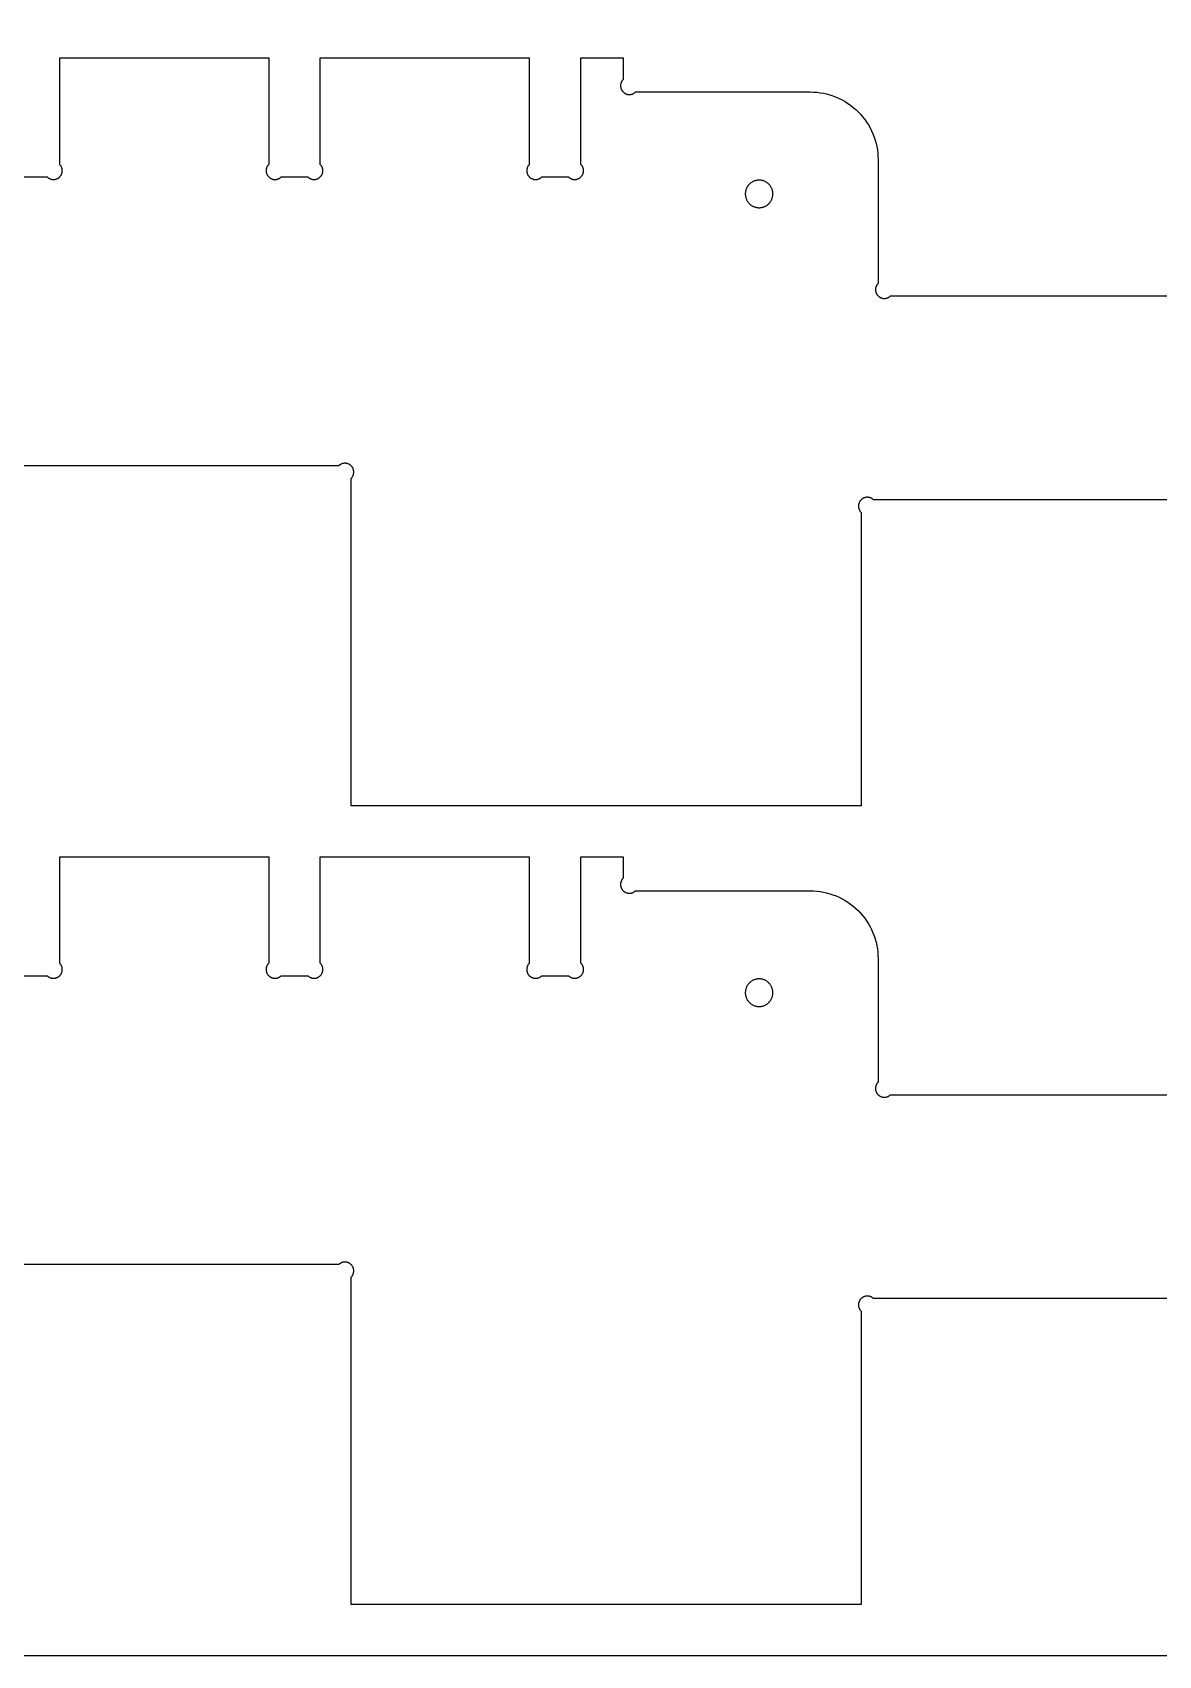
# Model space of a CAD drawing. Header units: inches. Extents: x 0 to 96, y 0 to 48.
# Drawn here: x 16.56 to 33.12, y 0 to 23.88 of the extents above; entities that cross this region are included whole.
import ezdxf

# ---------------------------------------------------------------- set-up
doc = ezdxf.new("R2010")
doc.units = ezdxf.units.IN
doc.header["$MEASUREMENT"] = 0
for name, color, linetype in [('CUT_INSIDE', 5, 'Continuous'), ('CUT_OUTSIDE', 1, 'Continuous'), ('SHEET_REF_DO_NOT_CUT', 8, 'Continuous')]:
    doc.layers.add(name, color=color, linetype=linetype)

msp = doc.modelspace()

# ---------------------------------------------------------------- linework, layer by layer
at = {"layer": 'CUT_INSIDE'}
for points in [[(27.452, 21.5199), (27.4508, 21.5298), (27.4491, 21.5396), (27.4469, 21.5493), (27.4443, 21.5589), (27.4411, 21.5684), (27.4375, 21.5777), (27.4335, 21.5868), (27.429, 21.5957), (27.4241, 21.6044), (27.4188, 21.6128), (27.4131, 21.6209), (27.4069, 21.6288), (27.4004, 21.6363), (27.3935, 21.6435), (27.3863, 21.6504), (27.3788, 21.6569), (27.3709, 21.6631), (27.3628, 21.6688), (27.3544, 21.6741), (27.3457, 21.679), (27.3368, 21.6835), (27.3277, 21.6875), (27.3184, 21.6911), (27.3089, 21.6943), (27.2993, 21.6969), (27.2896, 21.6991), (27.2798, 21.7008), (27.2699, 21.702), (27.26, 21.7028), (27.25, 21.703), (27.24, 21.7028), (27.2301, 21.702), (27.2202, 21.7008), (27.2104, 21.6991), (27.2007, 21.6969), (27.1911, 21.6943), (27.1816, 21.6911), (27.1723, 21.6875), (27.1632, 21.6835), (27.1543, 21.679), (27.1456, 21.6741), (27.1372, 21.6688), (27.1291, 21.6631), (27.1212, 21.6569), (27.1137, 21.6504), (27.1065, 21.6435), (27.0996, 21.6363), (27.0931, 21.6288), (27.0869, 21.6209), (27.0812, 21.6128), (27.0759, 21.6044), (27.071, 21.5957), (27.0665, 21.5868), (27.0625, 21.5777), (27.0589, 21.5684), (27.0557, 21.5589), (27.0531, 21.5493), (27.0509, 21.5396), (27.0492, 21.5298), (27.048, 21.5199), (27.0472, 21.51), (27.047, 21.5), (27.0472, 21.49), (27.048, 21.4801), (27.0492, 21.4702), (27.0509, 21.4604), (27.0531, 21.4507), (27.0557, 21.4411), (27.0589, 21.4316), (27.0625, 21.4223), (27.0665, 21.4132), (27.071, 21.4043), (27.0759, 21.3956), (27.0812, 21.3872), (27.0869, 21.3791), (27.0931, 21.3712), (27.0996, 21.3637), (27.1065, 21.3565), (27.1137, 21.3496), (27.1212, 21.3431), (27.1291, 21.3369), (27.1372, 21.3312), (27.1456, 21.3259), (27.1543, 21.321), (27.1632, 21.3165), (27.1723, 21.3125), (27.1816, 21.3089), (27.1911, 21.3057), (27.2007, 21.3031), (27.2104, 21.3009), (27.2202, 21.2992), (27.2301, 21.298), (27.24, 21.2972), (27.25, 21.297), (27.26, 21.2972), (27.2699, 21.298), (27.2798, 21.2992), (27.2896, 21.3009), (27.2993, 21.3031), (27.3089, 21.3057), (27.3184, 21.3089), (27.3277, 21.3125), (27.3368, 21.3165), (27.3457, 21.321), (27.3544, 21.3259), (27.3628, 21.3312), (27.3709, 21.3369), (27.3788, 21.3431), (27.3863, 21.3496), (27.3935, 21.3565), (27.4004, 21.3637), (27.4069, 21.3712), (27.4131, 21.3791), (27.4188, 21.3872), (27.4241, 21.3956), (27.429, 21.4043), (27.4335, 21.4132), (27.4375, 21.4223), (27.4411, 21.4316), (27.4443, 21.4411), (27.4469, 21.4507), (27.4491, 21.4604), (27.4508, 21.4702), (27.452, 21.4801), (27.4528, 21.49), (27.453, 21.5), (27.4528, 21.51)], [(27.452, 9.7699), (27.4508, 9.7798), (27.4491, 9.7896), (27.4469, 9.7993), (27.4443, 9.8089), (27.4411, 9.8184), (27.4375, 9.8277), (27.4335, 9.8368), (27.429, 9.8457), (27.4241, 9.8544), (27.4188, 9.8628), (27.4131, 9.8709), (27.4069, 9.8788), (27.4004, 9.8863), (27.3935, 9.8935), (27.3863, 9.9004), (27.3788, 9.9069), (27.3709, 9.9131), (27.3628, 9.9188), (27.3544, 9.9241), (27.3457, 9.929), (27.3368, 9.9335), (27.3277, 9.9375), (27.3184, 9.9411), (27.3089, 9.9443), (27.2993, 9.9469), (27.2896, 9.9491), (27.2798, 9.9508), (27.2699, 9.952), (27.26, 9.9528), (27.25, 9.953), (27.24, 9.9528), (27.2301, 9.952), (27.2202, 9.9508), (27.2104, 9.9491), (27.2007, 9.9469), (27.1911, 9.9443), (27.1816, 9.9411), (27.1723, 9.9375), (27.1632, 9.9335), (27.1543, 9.929), (27.1456, 9.9241), (27.1372, 9.9188), (27.1291, 9.9131), (27.1212, 9.9069), (27.1137, 9.9004), (27.1065, 9.8935), (27.0996, 9.8863), (27.0931, 9.8788), (27.0869, 9.8709), (27.0812, 9.8628), (27.0759, 9.8544), (27.071, 9.8457), (27.0665, 9.8368), (27.0625, 9.8277), (27.0589, 9.8184), (27.0557, 9.8089), (27.0531, 9.7993), (27.0509, 9.7896), (27.0492, 9.7798), (27.048, 9.7699), (27.0472, 9.76), (27.047, 9.75), (27.0472, 9.74), (27.048, 9.7301), (27.0492, 9.7202), (27.0509, 9.7104), (27.0531, 9.7007), (27.0557, 9.6911), (27.0589, 9.6816), (27.0625, 9.6723), (27.0665, 9.6632), (27.071, 9.6543), (27.0759, 9.6456), (27.0812, 9.6372), (27.0869, 9.6291), (27.0931, 9.6212), (27.0996, 9.6137), (27.1065, 9.6065), (27.1137, 9.5996), (27.1212, 9.5931), (27.1291, 9.5869), (27.1372, 9.5812), (27.1456, 9.5759), (27.1543, 9.571), (27.1632, 9.5665), (27.1723, 9.5625), (27.1816, 9.5589), (27.1911, 9.5557), (27.2007, 9.5531), (27.2104, 9.5509), (27.2202, 9.5492), (27.2301, 9.548), (27.24, 9.5472), (27.25, 9.547), (27.26, 9.5472), (27.2699, 9.548), (27.2798, 9.5492), (27.2896, 9.5509), (27.2993, 9.5531), (27.3089, 9.5557), (27.3184, 9.5589), (27.3277, 9.5625), (27.3368, 9.5665), (27.3457, 9.571), (27.3544, 9.5759), (27.3628, 9.5812), (27.3709, 9.5869), (27.3788, 9.5931), (27.3863, 9.5996), (27.3935, 9.6065), (27.4004, 9.6137), (27.4069, 9.6212), (27.4131, 9.6291), (27.4188, 9.6372), (27.4241, 9.6456), (27.429, 9.6543), (27.4335, 9.6632), (27.4375, 9.6723), (27.4411, 9.6816), (27.4443, 9.6911), (27.4469, 9.7007), (27.4491, 9.7104), (27.4508, 9.7202), (27.452, 9.7301), (27.4528, 9.74), (27.453, 9.75), (27.4528, 9.76)]]:
    msp.add_lwpolyline(points, close=True, dxfattribs=at)
at = {"layer": 'CUT_OUTSIDE'}
for points in [[(16.3877, 21.75), (16.779, 21.75), (16.7836, 21.7456), (16.7884, 21.7414), (16.7935, 21.7375), (16.7987, 21.7338), (16.8041, 21.7304), (16.8096, 21.7273), (16.8153, 21.7244), (16.8212, 21.7218), (16.8271, 21.7195), (16.8332, 21.7175), (16.8393, 21.7158), (16.8455, 21.7144), (16.8518, 21.7133), (16.8582, 21.7125), (16.8645, 21.7121), (16.8709, 21.7119), (16.8773, 21.7121), (16.8837, 21.7125), (16.89, 21.7133), (16.8963, 21.7144), (16.9025, 21.7158), (16.9086, 21.7175), (16.9147, 21.7195), (16.9207, 21.7218), (16.9265, 21.7244), (16.9322, 21.7273), (16.9377, 21.7304), (16.9431, 21.7338), (16.9484, 21.7375), (16.9534, 21.7414), (16.9582, 21.7456), (16.9628, 21.75), (16.9672, 21.7546), (16.9714, 21.7595), (16.9753, 21.7645), (16.979, 21.7697), (16.9824, 21.7751), (16.9856, 21.7806), (16.9884, 21.7863), (16.991, 21.7922), (16.9933, 21.7981), (16.9953, 21.8042), (16.997, 21.8103), (16.9984, 21.8166), (16.9995, 21.8228), (17.0003, 21.8292), (17.0008, 21.8355), (17.0009, 21.8419), (17.0008, 21.8483), (17.0003, 21.8547), (16.9995, 21.861), (16.9984, 21.8673), (16.997, 21.8735), (16.9953, 21.8797), (16.9933, 21.8857), (16.991, 21.8917), (16.9884, 21.8975), (16.9856, 21.9032), (16.9824, 21.9088), (16.979, 21.9141), (16.9753, 21.9194), (16.9714, 21.9244), (16.9672, 21.9292), (16.9628, 21.9338), (16.9628, 23.5), (20.0372, 23.5), (20.0372, 21.9338), (20.0328, 21.9292), (20.0286, 21.9244), (20.0247, 21.9194), (20.021, 21.9141), (20.0176, 21.9088), (20.0144, 21.9032), (20.0116, 21.8975), (20.009, 21.8917), (20.0067, 21.8857), (20.0047, 21.8797), (20.003, 21.8735), (20.0016, 21.8673), (20.0005, 21.861), (19.9997, 21.8547), (19.9992, 21.8483), (19.9991, 21.8419), (19.9992, 21.8355), (19.9997, 21.8292), (20.0005, 21.8228), (20.0016, 21.8166), (20.003, 21.8103), (20.0047, 21.8042), (20.0067, 21.7981), (20.009, 21.7922), (20.0116, 21.7863), (20.0144, 21.7806), (20.0176, 21.7751), (20.021, 21.7697), (20.0247, 21.7645), (20.0286, 21.7595), (20.0328, 21.7546), (20.0372, 21.75), (20.0418, 21.7456), (20.0466, 21.7414), (20.0516, 21.7375), (20.0569, 21.7338), (20.0623, 21.7304), (20.0678, 21.7273), (20.0735, 21.7244), (20.0793, 21.7218), (20.0853, 21.7195), (20.0914, 21.7175), (20.0975, 21.7158), (20.1037, 21.7144), (20.11, 21.7133), (20.1163, 21.7125), (20.1227, 21.7121), (20.1291, 21.7119), (20.1355, 21.7121), (20.1418, 21.7125), (20.1482, 21.7133), (20.1545, 21.7144), (20.1607, 21.7158), (20.1668, 21.7175), (20.1729, 21.7195), (20.1788, 21.7218), (20.1847, 21.7244), (20.1904, 21.7273), (20.1959, 21.7304), (20.2013, 21.7338), (20.2065, 21.7375), (20.2116, 21.7414), (20.2164, 21.7456), (20.221, 21.75), (20.6123, 21.75), (20.6169, 21.7456), (20.6218, 21.7414), (20.6268, 21.7375), (20.632, 21.7338), (20.6374, 21.7304), (20.643, 21.7273), (20.6487, 21.7244), (20.6545, 21.7218), (20.6604, 21.7195), (20.6665, 21.7175), (20.6727, 21.7158), (20.6789, 21.7144), (20.6852, 21.7133), (20.6915, 21.7125), (20.6979, 21.7121), (20.7042, 21.7119), (20.7106, 21.7121), (20.717, 21.7125), (20.7233, 21.7133), (20.7296, 21.7144), (20.7358, 21.7158), (20.742, 21.7175), (20.748, 21.7195), (20.754, 21.7218), (20.7598, 21.7244), (20.7655, 21.7273), (20.7711, 21.7304), (20.7765, 21.7338), (20.7817, 21.7375), (20.7867, 21.7414), (20.7915, 21.7456), (20.7962, 21.75), (20.8006, 21.7546), (20.8047, 21.7595), (20.8087, 21.7645), (20.8123, 21.7697), (20.8157, 21.7751), (20.8189, 21.7806), (20.8218, 21.7863), (20.8243, 21.7922), (20.8266, 21.7981), (20.8286, 21.8042), (20.8303, 21.8103), (20.8317, 21.8166), (20.8328, 21.8228), (20.8336, 21.8292), (20.8341, 21.8355), (20.8342, 21.8419), (20.8341, 21.8483), (20.8336, 21.8547), (20.8328, 21.861), (20.8317, 21.8673), (20.8303, 21.8735), (20.8286, 21.8797), (20.8266, 21.8857), (20.8243, 21.8917), (20.8218, 21.8975), (20.8189, 21.9032), (20.8157, 21.9088), (20.8123, 21.9141), (20.8087, 21.9194), (20.8047, 21.9244), (20.8006, 21.9292), (20.7962, 21.9338), (20.7962, 23.5), (23.8705, 23.5), (23.8705, 21.9338), (23.8661, 21.9292), (23.8619, 21.9244), (23.858, 21.9194), (23.8543, 21.9141), (23.8509, 21.9088), (23.8478, 21.9032), (23.8449, 21.8975), (23.8423, 21.8917), (23.84, 21.8857), (23.838, 21.8797), (23.8363, 21.8735), (23.8349, 21.8673), (23.8338, 21.861), (23.833, 21.8547), (23.8326, 21.8483), (23.8324, 21.8419), (23.8326, 21.8355), (23.833, 21.8292), (23.8338, 21.8228), (23.8349, 21.8166), (23.8363, 21.8103), (23.838, 21.8042), (23.84, 21.7981), (23.8423, 21.7922), (23.8449, 21.7863), (23.8478, 21.7806), (23.8509, 21.7751), (23.8543, 21.7697), (23.858, 21.7645), (23.8619, 21.7595), (23.8661, 21.7546), (23.8705, 21.75), (23.8751, 21.7456), (23.88, 21.7414), (23.885, 21.7375), (23.8902, 21.7338), (23.8956, 21.7304), (23.9011, 21.7273), (23.9068, 21.7244), (23.9127, 21.7218), (23.9186, 21.7195), (23.9247, 21.7175), (23.9308, 21.7158), (23.9371, 21.7144), (23.9433, 21.7133), (23.9497, 21.7125), (23.956, 21.7121), (23.9624, 21.7119), (23.9688, 21.7121), (23.9752, 21.7125), (23.9815, 21.7133), (23.9878, 21.7144), (23.994, 21.7158), (24.0002, 21.7175), (24.0062, 21.7195), (24.0122, 21.7218), (24.018, 21.7244), (24.0237, 21.7273), (24.0293, 21.7304), (24.0346, 21.7338), (24.0399, 21.7375), (24.0449, 21.7414), (24.0497, 21.7456), (24.0543, 21.75), (24.4457, 21.75), (24.4503, 21.7456), (24.4551, 21.7414), (24.4601, 21.7375), (24.4654, 21.7338), (24.4707, 21.7304), (24.4763, 21.7273), (24.482, 21.7244), (24.4878, 21.7218), (24.4938, 21.7195), (24.4998, 21.7175), (24.506, 21.7158), (24.5122, 21.7144), (24.5185, 21.7133), (24.5248, 21.7125), (24.5312, 21.7121), (24.5376, 21.7119), (24.544, 21.7121), (24.5503, 21.7125), (24.5567, 21.7133), (24.5629, 21.7144), (24.5692, 21.7158), (24.5753, 21.7175), (24.5814, 21.7195), (24.5873, 21.7218), (24.5932, 21.7244), (24.5989, 21.7273), (24.6044, 21.7304), (24.6098, 21.7338), (24.615, 21.7375), (24.62, 21.7414), (24.6249, 21.7456), (24.6295, 21.75), (24.6339, 21.7546), (24.6381, 21.7595), (24.642, 21.7645), (24.6457, 21.7697), (24.6491, 21.7751), (24.6522, 21.7806), (24.6551, 21.7863), (24.6577, 21.7922), (24.66, 21.7981), (24.662, 21.8042), (24.6637, 21.8103), (24.6651, 21.8166), (24.6662, 21.8228), (24.667, 21.8292), (24.6674, 21.8355), (24.6676, 21.8419), (24.6674, 21.8483), (24.667, 21.8547), (24.6662, 21.861), (24.6651, 21.8673), (24.6637, 21.8735), (24.662, 21.8797), (24.66, 21.8857), (24.6577, 21.8917), (24.6551, 21.8975), (24.6522, 21.9032), (24.6491, 21.9088), (24.6457, 21.9141), (24.642, 21.9194), (24.6381, 21.9244), (24.6339, 21.9292), (24.6295, 21.9338), (24.6295, 23.5), (25.25, 23.5), (25.25, 23.1838), (25.2456, 23.1792), (25.2414, 23.1744), (25.2375, 23.1694), (25.2338, 23.1641), (25.2304, 23.1588), (25.2273, 23.1532), (25.2244, 23.1475), (25.2218, 23.1417), (25.2195, 23.1357), (25.2175, 23.1297), (25.2158, 23.1235), (25.2144, 23.1173), (25.2133, 23.111), (25.2125, 23.1047), (25.2121, 23.0983), (25.2119, 23.0919), (25.2121, 23.0855), (25.2125, 23.0792), (25.2133, 23.0728), (25.2144, 23.0666), (25.2158, 23.0603), (25.2175, 23.0542), (25.2195, 23.0481), (25.2218, 23.0422), (25.2244, 23.0363), (25.2273, 23.0306), (25.2304, 23.0251), (25.2338, 23.0197), (25.2375, 23.0145), (25.2414, 23.0095), (25.2456, 23.0046), (25.25, 23), (25.2546, 22.9956), (25.2595, 22.9914), (25.2645, 22.9875), (25.2697, 22.9838), (25.2751, 22.9804), (25.2806, 22.9773), (25.2863, 22.9744), (25.2922, 22.9718), (25.2981, 22.9695), (25.3042, 22.9675), (25.3103, 22.9658), (25.3166, 22.9644), (25.3228, 22.9633), (25.3292, 22.9625), (25.3355, 22.9621), (25.3419, 22.9619), (25.3483, 22.9621), (25.3547, 22.9625), (25.361, 22.9633), (25.3673, 22.9644), (25.3735, 22.9658), (25.3797, 22.9675), (25.3857, 22.9695), (25.3917, 22.9718), (25.3975, 22.9744), (25.4032, 22.9773), (25.4088, 22.9804), (25.4141, 22.9838), (25.4194, 22.9875), (25.4244, 22.9914), (25.4292, 22.9956), (25.4338, 23), (28, 23), (28.0491, 22.9988), (28.098, 22.9952), (28.1467, 22.9892), (28.1951, 22.9808), (28.243, 22.97), (28.2903, 22.9569), (28.3369, 22.9415), (28.3827, 22.9239), (28.4276, 22.904), (28.4714, 22.8819), (28.5141, 22.8577), (28.5556, 22.8315), (28.5957, 22.8032), (28.6344, 22.773), (28.6716, 22.741), (28.7071, 22.7071), (28.741, 22.6716), (28.773, 22.6344), (28.8032, 22.5957), (28.8315, 22.5556), (28.8577, 22.5141), (28.8819, 22.4714), (28.904, 22.4276), (28.9239, 22.3827), (28.9415, 22.3369), (28.9569, 22.2903), (28.97, 22.243), (28.9808, 22.1951), (28.9892, 22.1467), (28.9952, 22.098), (28.9988, 22.0491), (29, 22), (29, 20.1838), (28.9956, 20.1792), (28.9914, 20.1744), (28.9875, 20.1694), (28.9838, 20.1641), (28.9804, 20.1588), (28.9773, 20.1532), (28.9744, 20.1475), (28.9718, 20.1417), (28.9695, 20.1357), (28.9675, 20.1297), (28.9658, 20.1235), (28.9644, 20.1173), (28.9633, 20.111), (28.9625, 20.1047), (28.9621, 20.0983), (28.9619, 20.0919), (28.9621, 20.0855), (28.9625, 20.0792), (28.9633, 20.0728), (28.9644, 20.0666), (28.9658, 20.0603), (28.9675, 20.0542), (28.9695, 20.0481), (28.9718, 20.0422), (28.9744, 20.0363), (28.9773, 20.0306), (28.9804, 20.0251), (28.9838, 20.0197), (28.9875, 20.0145), (28.9914, 20.0095), (28.9956, 20.0046), (29, 20), (29.0046, 19.9956), (29.0095, 19.9914), (29.0145, 19.9875), (29.0197, 19.9838), (29.0251, 19.9804), (29.0306, 19.9773), (29.0363, 19.9744), (29.0422, 19.9718), (29.0481, 19.9695), (29.0542, 19.9675), (29.0603, 19.9658), (29.0666, 19.9644), (29.0728, 19.9633), (29.0792, 19.9625), (29.0855, 19.9621), (29.0919, 19.9619), (29.0983, 19.9621), (29.1047, 19.9625), (29.111, 19.9633), (29.1173, 19.9644), (29.1235, 19.9658), (29.1297, 19.9675), (29.1357, 19.9695), (29.1417, 19.9718), (29.1475, 19.9744), (29.1532, 19.9773), (29.1588, 19.9804), (29.1641, 19.9838), (29.1694, 19.9875), (29.1744, 19.9914), (29.1792, 19.9956), (29.1838, 20), (50.25, 20)], [(48.75, 17), (30.25, 17), (28.9338, 17), (28.9292, 17.0044), (28.9244, 17.0086), (28.9194, 17.0125), (28.9141, 17.0162), (28.9088, 17.0196), (28.9032, 17.0227), (28.8975, 17.0256), (28.8917, 17.0282), (28.8857, 17.0305), (28.8797, 17.0325), (28.8735, 17.0342), (28.8673, 17.0356), (28.861, 17.0367), (28.8547, 17.0375), (28.8483, 17.0379), (28.8419, 17.0381), (28.8355, 17.0379), (28.8292, 17.0375), (28.8228, 17.0367), (28.8166, 17.0356), (28.8103, 17.0342), (28.8042, 17.0325), (28.7981, 17.0305), (28.7922, 17.0282), (28.7863, 17.0256), (28.7806, 17.0227), (28.7751, 17.0196), (28.7697, 17.0162), (28.7645, 17.0125), (28.7595, 17.0086), (28.7546, 17.0044), (28.75, 17), (28.7456, 16.9954), (28.7414, 16.9905), (28.7375, 16.9855), (28.7338, 16.9803), (28.7304, 16.9749), (28.7273, 16.9694), (28.7244, 16.9637), (28.7218, 16.9578), (28.7195, 16.9519), (28.7175, 16.9458), (28.7158, 16.9397), (28.7144, 16.9334), (28.7133, 16.9272), (28.7125, 16.9208), (28.7121, 16.9145), (28.7119, 16.9081), (28.7121, 16.9017), (28.7125, 16.8953), (28.7133, 16.889), (28.7144, 16.8827), (28.7158, 16.8765), (28.7175, 16.8703), (28.7195, 16.8643), (28.7218, 16.8583), (28.7244, 16.8525), (28.7273, 16.8468), (28.7304, 16.8412), (28.7338, 16.8359), (28.7375, 16.8306), (28.7414, 16.8256), (28.7456, 16.8208), (28.75, 16.8162), (28.75, 15.5), (28.75, 12.5), (21.25, 12.5), (21.25, 14.5), (21.25, 17.3162), (21.2544, 17.3208), (21.2586, 17.3256), (21.2625, 17.3306), (21.2662, 17.3359), (21.2696, 17.3412), (21.2727, 17.3468), (21.2756, 17.3525), (21.2782, 17.3583), (21.2805, 17.3643), (21.2825, 17.3703), (21.2842, 17.3765), (21.2856, 17.3827), (21.2867, 17.389), (21.2875, 17.3953), (21.2879, 17.4017), (21.2881, 17.4081), (21.2879, 17.4145), (21.2875, 17.4208), (21.2867, 17.4272), (21.2856, 17.4334), (21.2842, 17.4397), (21.2825, 17.4458), (21.2805, 17.4519), (21.2782, 17.4578), (21.2756, 17.4637), (21.2727, 17.4694), (21.2696, 17.4749), (21.2662, 17.4803), (21.2625, 17.4855), (21.2586, 17.4905), (21.2544, 17.4954), (21.25, 17.5), (21.2454, 17.5044), (21.2405, 17.5086), (21.2355, 17.5125), (21.2303, 17.5162), (21.2249, 17.5196), (21.2194, 17.5227), (21.2137, 17.5256), (21.2078, 17.5282), (21.2019, 17.5305), (21.1958, 17.5325), (21.1897, 17.5342), (21.1834, 17.5356), (21.1772, 17.5367), (21.1708, 17.5375), (21.1645, 17.5379), (21.1581, 17.5381), (21.1517, 17.5379), (21.1453, 17.5375), (21.139, 17.5367), (21.1327, 17.5356), (21.1265, 17.5342), (21.1203, 17.5325), (21.1143, 17.5305), (21.1083, 17.5282), (21.1025, 17.5256), (21.0968, 17.5227), (21.0912, 17.5196), (21.0859, 17.5162), (21.0806, 17.5125), (21.0756, 17.5086), (21.0708, 17.5044), (21.0662, 17.5), (4.9338, 17.5)], [(16.3877, 10), (16.779, 10), (16.7836, 9.9956), (16.7884, 9.9914), (16.7935, 9.9875), (16.7987, 9.9838), (16.8041, 9.9804), (16.8096, 9.9773), (16.8153, 9.9744), (16.8212, 9.9718), (16.8271, 9.9695), (16.8332, 9.9675), (16.8393, 9.9658), (16.8455, 9.9644), (16.8518, 9.9633), (16.8582, 9.9625), (16.8645, 9.9621), (16.8709, 9.9619), (16.8773, 9.9621), (16.8837, 9.9625), (16.89, 9.9633), (16.8963, 9.9644), (16.9025, 9.9658), (16.9086, 9.9675), (16.9147, 9.9695), (16.9207, 9.9718), (16.9265, 9.9744), (16.9322, 9.9773), (16.9377, 9.9804), (16.9431, 9.9838), (16.9484, 9.9875), (16.9534, 9.9914), (16.9582, 9.9956), (16.9628, 10), (16.9672, 10.0046), (16.9714, 10.0095), (16.9753, 10.0145), (16.979, 10.0197), (16.9824, 10.0251), (16.9856, 10.0306), (16.9884, 10.0363), (16.991, 10.0422), (16.9933, 10.0481), (16.9953, 10.0542), (16.997, 10.0603), (16.9984, 10.0666), (16.9995, 10.0728), (17.0003, 10.0792), (17.0008, 10.0855), (17.0009, 10.0919), (17.0008, 10.0983), (17.0003, 10.1047), (16.9995, 10.111), (16.9984, 10.1173), (16.997, 10.1235), (16.9953, 10.1297), (16.9933, 10.1357), (16.991, 10.1417), (16.9884, 10.1475), (16.9856, 10.1532), (16.9824, 10.1588), (16.979, 10.1641), (16.9753, 10.1694), (16.9714, 10.1744), (16.9672, 10.1792), (16.9628, 10.1838), (16.9628, 11.75), (20.0372, 11.75), (20.0372, 10.1838), (20.0328, 10.1792), (20.0286, 10.1744), (20.0247, 10.1694), (20.021, 10.1641), (20.0176, 10.1588), (20.0144, 10.1532), (20.0116, 10.1475), (20.009, 10.1417), (20.0067, 10.1357), (20.0047, 10.1297), (20.003, 10.1235), (20.0016, 10.1173), (20.0005, 10.111), (19.9997, 10.1047), (19.9992, 10.0983), (19.9991, 10.0919), (19.9992, 10.0855), (19.9997, 10.0792), (20.0005, 10.0728), (20.0016, 10.0666), (20.003, 10.0603), (20.0047, 10.0542), (20.0067, 10.0481), (20.009, 10.0422), (20.0116, 10.0363), (20.0144, 10.0306), (20.0176, 10.0251), (20.021, 10.0197), (20.0247, 10.0145), (20.0286, 10.0095), (20.0328, 10.0046), (20.0372, 10), (20.0418, 9.9956), (20.0466, 9.9914), (20.0516, 9.9875), (20.0569, 9.9838), (20.0623, 9.9804), (20.0678, 9.9773), (20.0735, 9.9744), (20.0793, 9.9718), (20.0853, 9.9695), (20.0914, 9.9675), (20.0975, 9.9658), (20.1037, 9.9644), (20.11, 9.9633), (20.1163, 9.9625), (20.1227, 9.9621), (20.1291, 9.9619), (20.1355, 9.9621), (20.1418, 9.9625), (20.1482, 9.9633), (20.1545, 9.9644), (20.1607, 9.9658), (20.1668, 9.9675), (20.1729, 9.9695), (20.1788, 9.9718), (20.1847, 9.9744), (20.1904, 9.9773), (20.1959, 9.9804), (20.2013, 9.9838), (20.2065, 9.9875), (20.2116, 9.9914), (20.2164, 9.9956), (20.221, 10), (20.6123, 10), (20.6169, 9.9956), (20.6218, 9.9914), (20.6268, 9.9875), (20.632, 9.9838), (20.6374, 9.9804), (20.643, 9.9773), (20.6487, 9.9744), (20.6545, 9.9718), (20.6604, 9.9695), (20.6665, 9.9675), (20.6727, 9.9658), (20.6789, 9.9644), (20.6852, 9.9633), (20.6915, 9.9625), (20.6979, 9.9621), (20.7042, 9.9619), (20.7106, 9.9621), (20.717, 9.9625), (20.7233, 9.9633), (20.7296, 9.9644), (20.7358, 9.9658), (20.742, 9.9675), (20.748, 9.9695), (20.754, 9.9718), (20.7598, 9.9744), (20.7655, 9.9773), (20.7711, 9.9804), (20.7765, 9.9838), (20.7817, 9.9875), (20.7867, 9.9914), (20.7915, 9.9956), (20.7962, 10), (20.8006, 10.0046), (20.8047, 10.0095), (20.8087, 10.0145), (20.8123, 10.0197), (20.8157, 10.0251), (20.8189, 10.0306), (20.8218, 10.0363), (20.8243, 10.0422), (20.8266, 10.0481), (20.8286, 10.0542), (20.8303, 10.0603), (20.8317, 10.0666), (20.8328, 10.0728), (20.8336, 10.0792), (20.8341, 10.0855), (20.8342, 10.0919), (20.8341, 10.0983), (20.8336, 10.1047), (20.8328, 10.111), (20.8317, 10.1173), (20.8303, 10.1235), (20.8286, 10.1297), (20.8266, 10.1357), (20.8243, 10.1417), (20.8218, 10.1475), (20.8189, 10.1532), (20.8157, 10.1588), (20.8123, 10.1641), (20.8087, 10.1694), (20.8047, 10.1744), (20.8006, 10.1792), (20.7962, 10.1838), (20.7962, 11.75), (23.8705, 11.75), (23.8705, 10.1838), (23.8661, 10.1792), (23.8619, 10.1744), (23.858, 10.1694), (23.8543, 10.1641), (23.8509, 10.1588), (23.8478, 10.1532), (23.8449, 10.1475), (23.8423, 10.1417), (23.84, 10.1357), (23.838, 10.1297), (23.8363, 10.1235), (23.8349, 10.1173), (23.8338, 10.111), (23.833, 10.1047), (23.8326, 10.0983), (23.8324, 10.0919), (23.8326, 10.0855), (23.833, 10.0792), (23.8338, 10.0728), (23.8349, 10.0666), (23.8363, 10.0603), (23.838, 10.0542), (23.84, 10.0481), (23.8423, 10.0422), (23.8449, 10.0363), (23.8478, 10.0306), (23.8509, 10.0251), (23.8543, 10.0197), (23.858, 10.0145), (23.8619, 10.0095), (23.8661, 10.0046), (23.8705, 10), (23.8751, 9.9956), (23.88, 9.9914), (23.885, 9.9875), (23.8902, 9.9838), (23.8956, 9.9804), (23.9011, 9.9773), (23.9068, 9.9744), (23.9127, 9.9718), (23.9186, 9.9695), (23.9247, 9.9675), (23.9308, 9.9658), (23.9371, 9.9644), (23.9433, 9.9633), (23.9497, 9.9625), (23.956, 9.9621), (23.9624, 9.9619), (23.9688, 9.9621), (23.9752, 9.9625), (23.9815, 9.9633), (23.9878, 9.9644), (23.994, 9.9658), (24.0002, 9.9675), (24.0062, 9.9695), (24.0122, 9.9718), (24.018, 9.9744), (24.0237, 9.9773), (24.0293, 9.9804), (24.0346, 9.9838), (24.0399, 9.9875), (24.0449, 9.9914), (24.0497, 9.9956), (24.0543, 10), (24.4457, 10), (24.4503, 9.9956), (24.4551, 9.9914), (24.4601, 9.9875), (24.4654, 9.9838), (24.4707, 9.9804), (24.4763, 9.9773), (24.482, 9.9744), (24.4878, 9.9718), (24.4938, 9.9695), (24.4998, 9.9675), (24.506, 9.9658), (24.5122, 9.9644), (24.5185, 9.9633), (24.5248, 9.9625), (24.5312, 9.9621), (24.5376, 9.9619), (24.544, 9.9621), (24.5503, 9.9625), (24.5567, 9.9633), (24.5629, 9.9644), (24.5692, 9.9658), (24.5753, 9.9675), (24.5814, 9.9695), (24.5873, 9.9718), (24.5932, 9.9744), (24.5989, 9.9773), (24.6044, 9.9804), (24.6098, 9.9838), (24.615, 9.9875), (24.62, 9.9914), (24.6249, 9.9956), (24.6295, 10), (24.6339, 10.0046), (24.6381, 10.0095), (24.642, 10.0145), (24.6457, 10.0197), (24.6491, 10.0251), (24.6522, 10.0306), (24.6551, 10.0363), (24.6577, 10.0422), (24.66, 10.0481), (24.662, 10.0542), (24.6637, 10.0603), (24.6651, 10.0666), (24.6662, 10.0728), (24.667, 10.0792), (24.6674, 10.0855), (24.6676, 10.0919), (24.6674, 10.0983), (24.667, 10.1047), (24.6662, 10.111), (24.6651, 10.1173), (24.6637, 10.1235), (24.662, 10.1297), (24.66, 10.1357), (24.6577, 10.1417), (24.6551, 10.1475), (24.6522, 10.1532), (24.6491, 10.1588), (24.6457, 10.1641), (24.642, 10.1694), (24.6381, 10.1744), (24.6339, 10.1792), (24.6295, 10.1838), (24.6295, 11.75), (25.25, 11.75), (25.25, 11.4338), (25.2456, 11.4292), (25.2414, 11.4244), (25.2375, 11.4194), (25.2338, 11.4141), (25.2304, 11.4088), (25.2273, 11.4032), (25.2244, 11.3975), (25.2218, 11.3917), (25.2195, 11.3857), (25.2175, 11.3797), (25.2158, 11.3735), (25.2144, 11.3673), (25.2133, 11.361), (25.2125, 11.3547), (25.2121, 11.3483), (25.2119, 11.3419), (25.2121, 11.3355), (25.2125, 11.3292), (25.2133, 11.3228), (25.2144, 11.3166), (25.2158, 11.3103), (25.2175, 11.3042), (25.2195, 11.2981), (25.2218, 11.2922), (25.2244, 11.2863), (25.2273, 11.2806), (25.2304, 11.2751), (25.2338, 11.2697), (25.2375, 11.2645), (25.2414, 11.2595), (25.2456, 11.2546), (25.25, 11.25), (25.2546, 11.2456), (25.2595, 11.2414), (25.2645, 11.2375), (25.2697, 11.2338), (25.2751, 11.2304), (25.2806, 11.2273), (25.2863, 11.2244), (25.2922, 11.2218), (25.2981, 11.2195), (25.3042, 11.2175), (25.3103, 11.2158), (25.3166, 11.2144), (25.3228, 11.2133), (25.3292, 11.2125), (25.3355, 11.2121), (25.3419, 11.2119), (25.3483, 11.2121), (25.3547, 11.2125), (25.361, 11.2133), (25.3673, 11.2144), (25.3735, 11.2158), (25.3797, 11.2175), (25.3857, 11.2195), (25.3917, 11.2218), (25.3975, 11.2244), (25.4032, 11.2273), (25.4088, 11.2304), (25.4141, 11.2338), (25.4194, 11.2375), (25.4244, 11.2414), (25.4292, 11.2456), (25.4338, 11.25), (28, 11.25), (28.0491, 11.2488), (28.098, 11.2452), (28.1467, 11.2392), (28.1951, 11.2308), (28.243, 11.22), (28.2903, 11.2069), (28.3369, 11.1915), (28.3827, 11.1739), (28.4276, 11.154), (28.4714, 11.1319), (28.5141, 11.1077), (28.5556, 11.0815), (28.5957, 11.0532), (28.6344, 11.023), (28.6716, 10.991), (28.7071, 10.9571), (28.741, 10.9216), (28.773, 10.8844), (28.8032, 10.8457), (28.8315, 10.8056), (28.8577, 10.7641), (28.8819, 10.7214), (28.904, 10.6776), (28.9239, 10.6327), (28.9415, 10.5869), (28.9569, 10.5403), (28.97, 10.493), (28.9808, 10.4451), (28.9892, 10.3967), (28.9952, 10.348), (28.9988, 10.2991), (29, 10.25), (29, 8.4338), (28.9956, 8.4292), (28.9914, 8.4244), (28.9875, 8.4194), (28.9838, 8.4141), (28.9804, 8.4088), (28.9773, 8.4032), (28.9744, 8.3975), (28.9718, 8.3917), (28.9695, 8.3857), (28.9675, 8.3797), (28.9658, 8.3735), (28.9644, 8.3673), (28.9633, 8.361), (28.9625, 8.3547), (28.9621, 8.3483), (28.9619, 8.3419), (28.9621, 8.3355), (28.9625, 8.3292), (28.9633, 8.3228), (28.9644, 8.3166), (28.9658, 8.3103), (28.9675, 8.3042), (28.9695, 8.2981), (28.9718, 8.2922), (28.9744, 8.2863), (28.9773, 8.2806), (28.9804, 8.2751), (28.9838, 8.2697), (28.9875, 8.2645), (28.9914, 8.2595), (28.9956, 8.2546), (29, 8.25), (29.0046, 8.2456), (29.0095, 8.2414), (29.0145, 8.2375), (29.0197, 8.2338), (29.0251, 8.2304), (29.0306, 8.2273), (29.0363, 8.2244), (29.0422, 8.2218), (29.0481, 8.2195), (29.0542, 8.2175), (29.0603, 8.2158), (29.0666, 8.2144), (29.0728, 8.2133), (29.0792, 8.2125), (29.0855, 8.2121), (29.0919, 8.2119), (29.0983, 8.2121), (29.1047, 8.2125), (29.111, 8.2133), (29.1173, 8.2144), (29.1235, 8.2158), (29.1297, 8.2175), (29.1357, 8.2195), (29.1417, 8.2218), (29.1475, 8.2244), (29.1532, 8.2273), (29.1588, 8.2304), (29.1641, 8.2338), (29.1694, 8.2375), (29.1744, 8.2414), (29.1792, 8.2456), (29.1838, 8.25), (50.25, 8.25)], [(48.75, 5.25), (30.25, 5.25), (28.9338, 5.25), (28.9292, 5.2544), (28.9244, 5.2586), (28.9194, 5.2625), (28.9141, 5.2662), (28.9088, 5.2696), (28.9032, 5.2727), (28.8975, 5.2756), (28.8917, 5.2782), (28.8857, 5.2805), (28.8797, 5.2825), (28.8735, 5.2842), (28.8673, 5.2856), (28.861, 5.2867), (28.8547, 5.2875), (28.8483, 5.2879), (28.8419, 5.2881), (28.8355, 5.2879), (28.8292, 5.2875), (28.8228, 5.2867), (28.8166, 5.2856), (28.8103, 5.2842), (28.8042, 5.2825), (28.7981, 5.2805), (28.7922, 5.2782), (28.7863, 5.2756), (28.7806, 5.2727), (28.7751, 5.2696), (28.7697, 5.2662), (28.7645, 5.2625), (28.7595, 5.2586), (28.7546, 5.2544), (28.75, 5.25), (28.7456, 5.2454), (28.7414, 5.2405), (28.7375, 5.2355), (28.7338, 5.2303), (28.7304, 5.2249), (28.7273, 5.2194), (28.7244, 5.2137), (28.7218, 5.2078), (28.7195, 5.2019), (28.7175, 5.1958), (28.7158, 5.1897), (28.7144, 5.1834), (28.7133, 5.1772), (28.7125, 5.1708), (28.7121, 5.1645), (28.7119, 5.1581), (28.7121, 5.1517), (28.7125, 5.1453), (28.7133, 5.139), (28.7144, 5.1327), (28.7158, 5.1265), (28.7175, 5.1203), (28.7195, 5.1143), (28.7218, 5.1083), (28.7244, 5.1025), (28.7273, 5.0968), (28.7304, 5.0912), (28.7338, 5.0859), (28.7375, 5.0806), (28.7414, 5.0756), (28.7456, 5.0708), (28.75, 5.0662), (28.75, 3.75), (28.75, 0.75), (21.25, 0.75), (21.25, 2.75), (21.25, 5.5662), (21.2544, 5.5708), (21.2586, 5.5756), (21.2625, 5.5806), (21.2662, 5.5859), (21.2696, 5.5912), (21.2727, 5.5968), (21.2756, 5.6025), (21.2782, 5.6083), (21.2805, 5.6143), (21.2825, 5.6203), (21.2842, 5.6265), (21.2856, 5.6327), (21.2867, 5.639), (21.2875, 5.6453), (21.2879, 5.6517), (21.2881, 5.6581), (21.2879, 5.6645), (21.2875, 5.6708), (21.2867, 5.6772), (21.2856, 5.6834), (21.2842, 5.6897), (21.2825, 5.6958), (21.2805, 5.7019), (21.2782, 5.7078), (21.2756, 5.7137), (21.2727, 5.7194), (21.2696, 5.7249), (21.2662, 5.7303), (21.2625, 5.7355), (21.2586, 5.7405), (21.2544, 5.7454), (21.25, 5.75), (21.2454, 5.7544), (21.2405, 5.7586), (21.2355, 5.7625), (21.2303, 5.7662), (21.2249, 5.7696), (21.2194, 5.7727), (21.2137, 5.7756), (21.2078, 5.7782), (21.2019, 5.7805), (21.1958, 5.7825), (21.1897, 5.7842), (21.1834, 5.7856), (21.1772, 5.7867), (21.1708, 5.7875), (21.1645, 5.7879), (21.1581, 5.7881), (21.1517, 5.7879), (21.1453, 5.7875), (21.139, 5.7867), (21.1327, 5.7856), (21.1265, 5.7842), (21.1203, 5.7825), (21.1143, 5.7805), (21.1083, 5.7782), (21.1025, 5.7756), (21.0968, 5.7727), (21.0912, 5.7696), (21.0859, 5.7662), (21.0806, 5.7625), (21.0756, 5.7586), (21.0708, 5.7544), (21.0662, 5.75), (4.9338, 5.75)]]:
    msp.add_lwpolyline(points, dxfattribs=at)
at = {"layer": 'SHEET_REF_DO_NOT_CUT'}
msp.add_lwpolyline([(0, 0), (96, 0), (96, 48), (0, 48)], close=True, dxfattribs=at)

doc.saveas('drawing.dxf')
